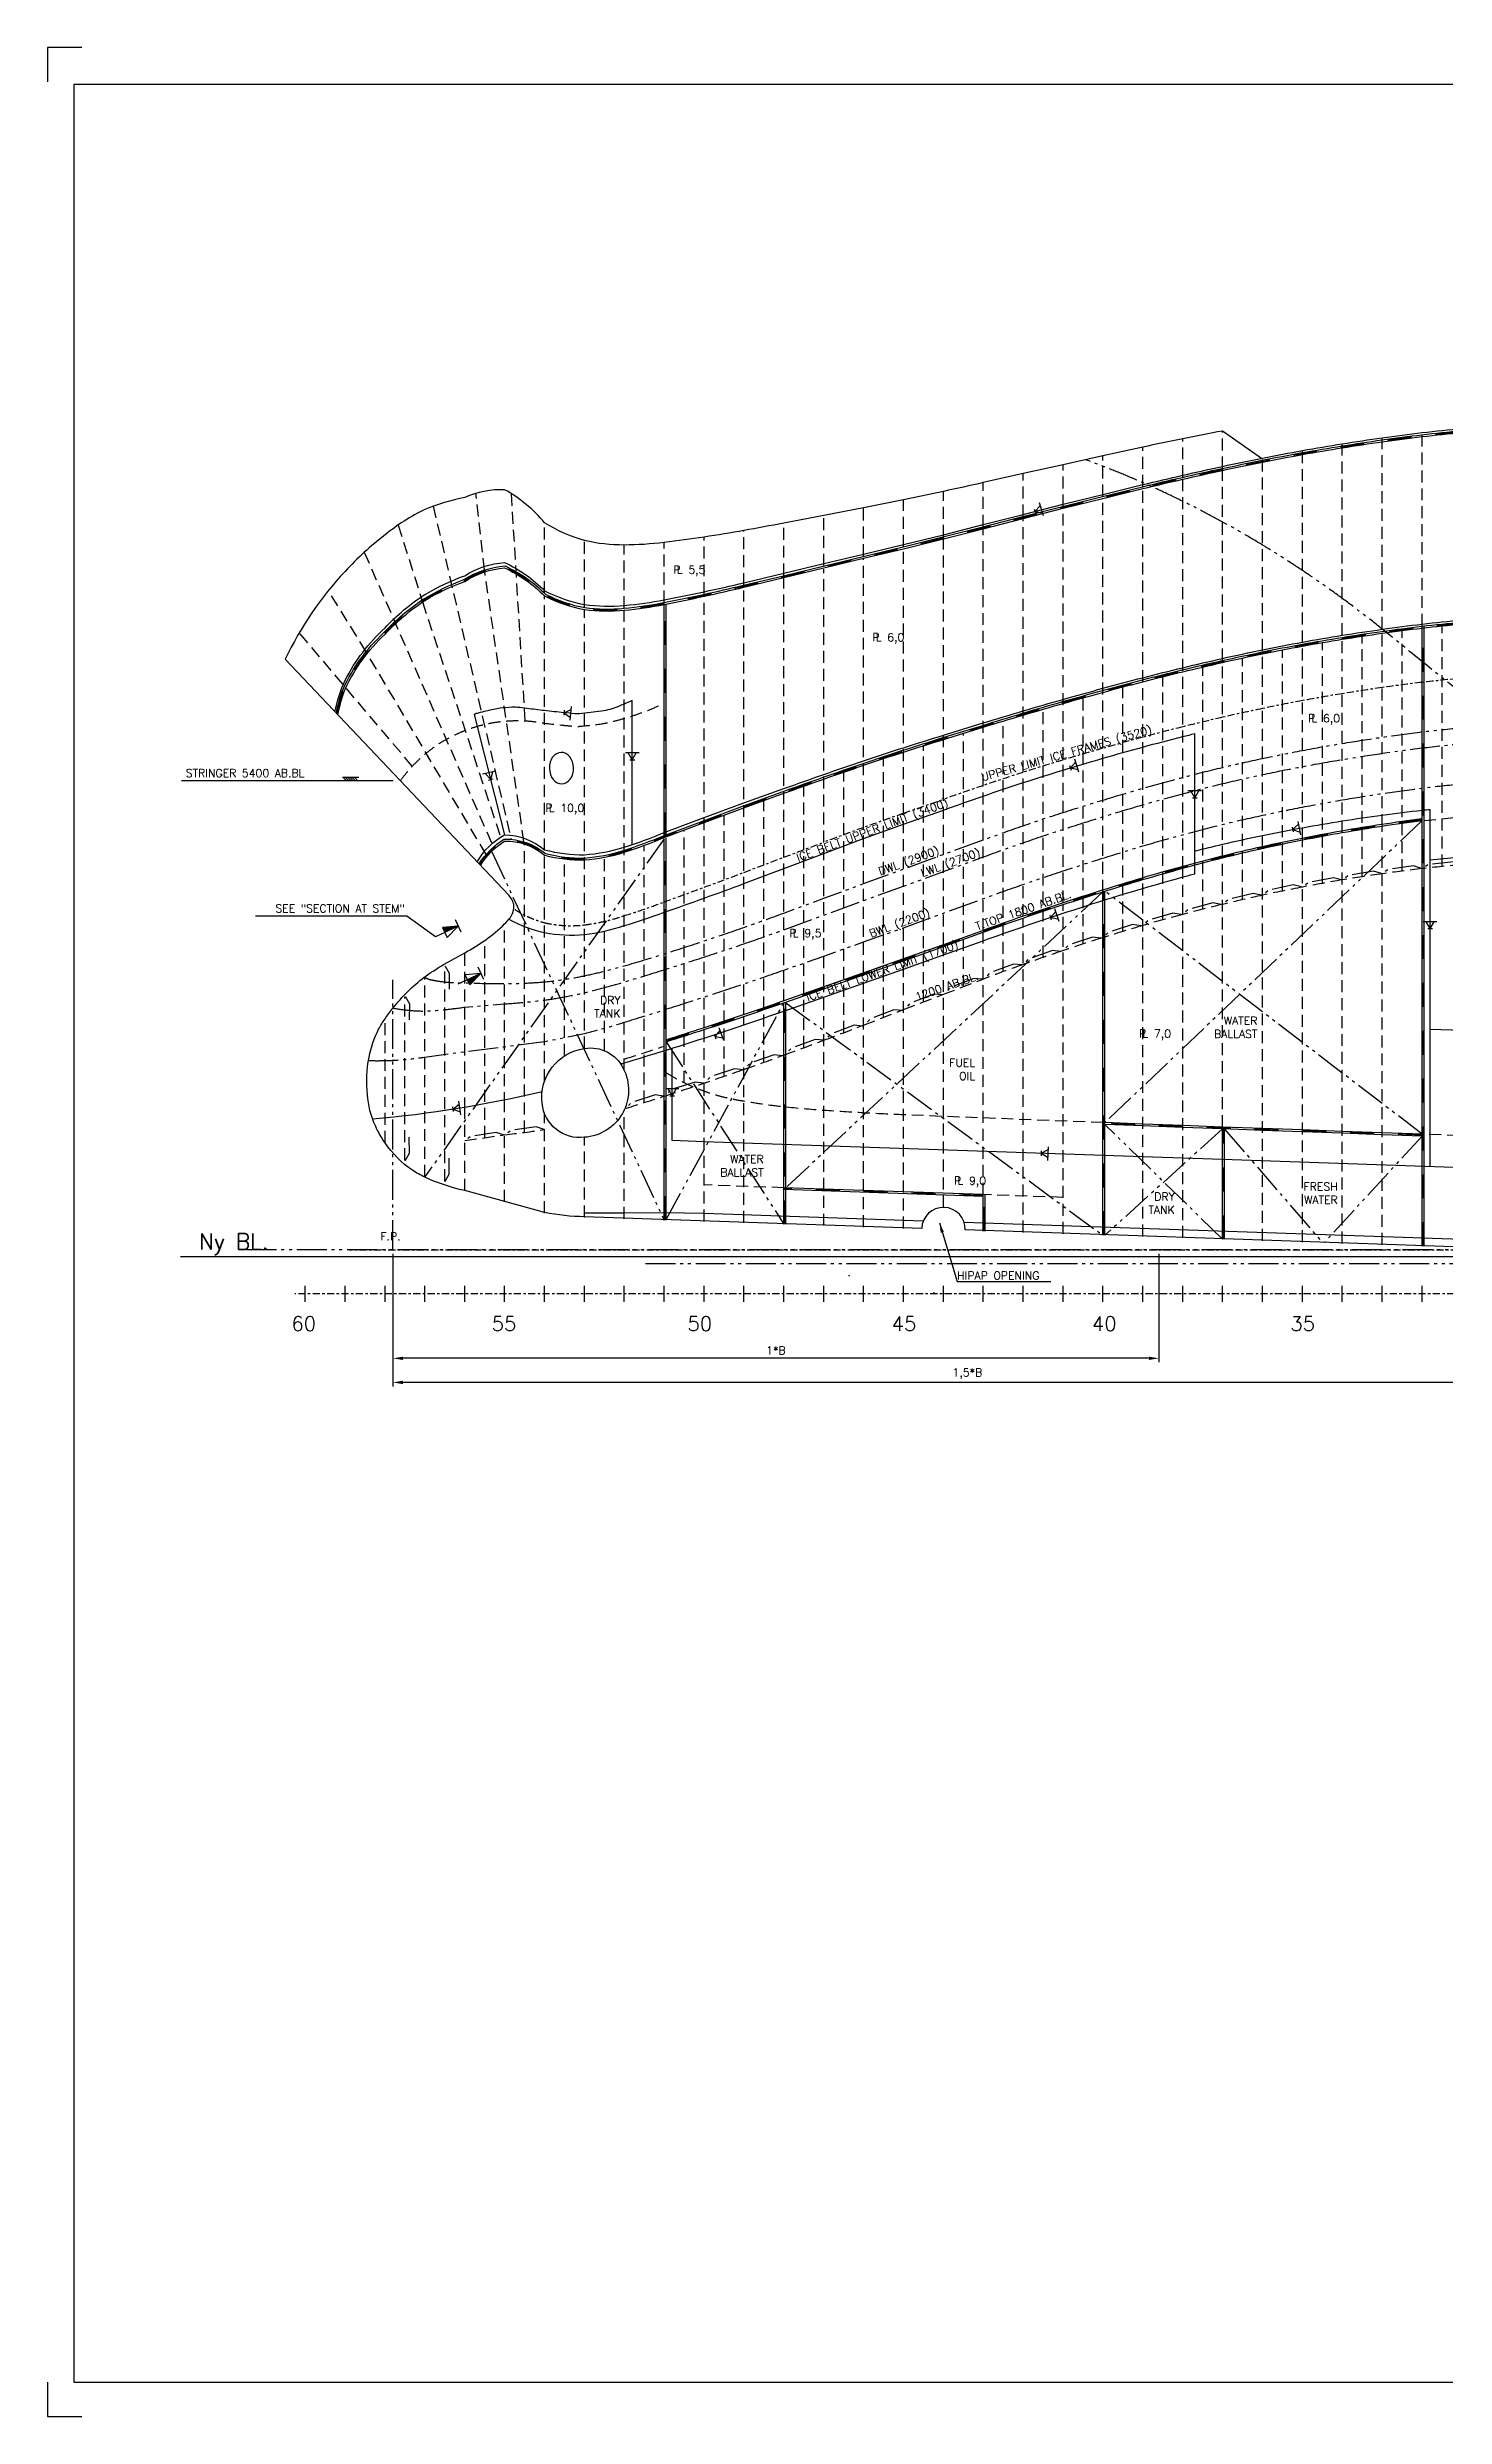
# Model space of a CAD drawing. Extents: x -333 to 85338, y -433 to 32218.
# Drawn here: x 43338 to 60852, y -433 to 29267 of the extents above; entities that cross this region are included whole.
import ezdxf

# ---------------------------------------------------------------- set-up
doc = ezdxf.new("R2010")
doc.units = 0
doc.header["$LTSCALE"] = 300
for name, pattern in [('0', [0]), ('CENTER', [0.6, 0.3, -0.1, 0.1, -0.1]), ('DASHED', [0.75, 0.5, -0.25]), ('JERNB', [2, 1, -1]), ('PHANTOM', [2.1, 1.25, -0.2, 0.125, -0.2, 0.125, -0.2])]:
    doc.linetypes.add(name, pattern=pattern)
doc.layers.get('0').update_dxf_attribs({"linetype": 'CONTINUOUS'})
doc.layers.get('Defpoints').update_dxf_attribs({"linetype": 'CONTINUOUS'})
for name, color, linetype in [('-BHII', 7, 'CONTINUOUS'), ('-BHIU', 7, 'CONTINUOUS'), ('BHII', 7, 'CONTINUOUS'), ('CENN', 7, 'CONTINUOUS'), ('CON1', 7, 'CONTINUOUS'), ('GEV_FROZEN', 7, 'CONTINUOUS'), ('L_5', 7, 'CENTER'), ('L_7', 7, 'CONTINUOUS'), ('LASTLUKE', 1, 'CONTINUOUS'), ('REV C2', 2, 'CONTINUOUS'), ('S0CE1', 1, 'CENTER'), ('S0CO1', 1, 'CONTINUOUS'), ('S0CO2', 2, 'CONTINUOUS'), ('S0CO3', 3, 'CONTINUOUS'), ('S0DA1', 1, 'DASHED'), ('S0DA3', 3, 'DASHED'), ('S0PH1', 1, 'PHANTOM'), ('S0TX2', 2, 'CONTINUOUS'), ('VCCNULL', 5, 'CONTINUOUS')]:
    doc.layers.add(name, color=color, linetype=linetype)
doc.styles.add('18', font='romans', dxfattribs={"height": 180})
doc.styles.add('ROMANS', font='romans', dxfattribs={"height": 100})
doc.dimstyles.get("Standard").update_dxf_attribs({"dimscale": 50, "dimtxt": 2, "dimasz": 2.5, "dimexe": 1, "dimexo": 1, "dimgap": 1, "dimtad": 1, "dimdsep": 46, "dimtxsty": 'ROMANS', "dimcen": 0, "dimclrd": 1, "dimclre": 1, "dimclrt": 2, "dimadec": 0, "dimazin": 0, "dimtfac": 1, "dimtmove": 2, "dimatfit": 3, "dimfxl": 1, "dimtvp": 100, "dimtolj": 1, "dimarcsym": 0})

# ---------------------------------------------------------------- blocks, each defined once
blk = doc.blocks.new('*D56')
at = {"layer": 'Defpoints', "color": 0, "transparency": 16777216}
for p in [(-28900, 0), (-14500, 0), (-28900, -1660)]:
    blk.add_point(p, dxfattribs=at)
at = {"layer": 'S0TX2', "color": 1, "lineweight": -2, "transparency": 16777216}
for p, q in [((-28900, -50), (-28900, -1710)), ((-14500, -50), (-14500, -1710)), ((-14625, -1660), (-28775, -1660))]:
    blk.add_line(p, q, dxfattribs=at)
at = {"layer": 'S0TX2', "color": 1, "transparency": 16777216}
for points in [[(-28775, -1639), (-28775, -1681), (-28900, -1660)], [(-14625, -1639), (-14625, -1681), (-14500, -1660)]]:
    blk.add_solid(points, dxfattribs=at)
at = {"layer": 'S0TX2', "color": 2, "transparency": 16777216, "insert": (-21700, -1550), "char_height": 100, "attachment_point": 5, "style": 'ROMANS'}
blk.add_mtext('\\A1;1,5*B', dxfattribs=at)
blk = doc.blocks.new('*D57')
at = {"layer": 'Defpoints', "color": 0, "transparency": 16777216}
for p in [(-28900, 0), (-19300, 0), (-28900, -1358)]:
    blk.add_point(p, dxfattribs=at)
at = {"layer": 'S0TX2', "color": 1, "lineweight": -2, "transparency": 16777216}
for p, q in [((-28900, -50), (-28900, -1408)), ((-19300, -50), (-19300, -1408)), ((-19425, -1358), (-28775, -1358))]:
    blk.add_line(p, q, dxfattribs=at)
at = {"layer": 'S0TX2', "color": 1, "transparency": 16777216}
for points in [[(-28775, -1337), (-28775, -1379), (-28900, -1358)], [(-19425, -1337), (-19425, -1379), (-19300, -1358)]]:
    blk.add_solid(points, dxfattribs=at)
at = {"layer": 'S0TX2', "color": 2, "transparency": 16777216, "insert": (-24100, -1258), "char_height": 100, "attachment_point": 5, "style": 'ROMANS'}
blk.add_mtext('\\A1;1*B', dxfattribs=at)
blk = doc.blocks.new('ST10074')
at = {"layer": 'S0CO1', "color": 2}
for p, q in [((-87, -85), (-87, 85)), ((0, 0), (-87, 50)), ((0, 0), (-87, -50)), ((0, 30), (0, -30))]:
    blk.add_line(p, q, dxfattribs=at)
blk = doc.blocks.new('PLDIM2')
at = {"layer": 'S0TX2', "style": 'ROMANS'}
for s, p in [('P', (-19, 0)), ('L', (23, 0))]:
    blk.add_text(s, height=100, dxfattribs=at).set_placement(p)
blk.add_attdef('XX.X', (168, -1), '', height=100, dxfattribs=at)
blk = doc.blocks.new('KRAVELL')
at = {"layer": 'S0PH1', "color": 0, "flags": 128}
blk.add_lwpolyline([(-499, -4), (-403, 42), (-84, 42), (2, -1)], dxfattribs=at)
blk = doc.blocks.new('SNIP-1')
at = {"color": 0, "linetype": 'PHANTOM'}
blk.add_lwpolyline([(0, 0), (0, -5), (87, -55), (287, -55)], dxfattribs=at)
blk = doc.blocks.new('*X7')
at = {"color": 0}
for p, q in [((13410, 17177), (13450, 17217)), ((13439, 17177), (13479, 17217)), ((13467, 17177), (13507, 17217)), ((13495, 17177), (13535, 17217)), ((13523, 17177), (13563, 17217)), ((13552, 17177), (13592, 17217))]:
    blk.add_line(p, q, dxfattribs=at)
blk = doc.blocks.new('TYKK')
at = {"layer": 'S0CO1'}
for p, q in [((-2.04, 0.82), (2.04, 0.82)), ((-2.04, 0), (2.04, 0))]:
    blk.add_line(p, q, dxfattribs=at)
at = {"layer": 'S0CO1', "xscale": 0.0204, "yscale": 0.0204, "zscale": 0.0204}
blk.add_blockref('*X7', (-275.41, -350.41), dxfattribs=at)
blk = doc.blocks.new('A$C604A60C8')
at = {"layer": 'S0PH1'}
blk.add_line((1139.821, 0), (-30769.487, 0), dxfattribs=at)
blk = doc.blocks.new('*U29')
at = {"layer": '-BHII'}
for p, q in [((0, 10), (40, 10)), ((0, -10), (40, -10))]:
    blk.add_line(p, q, dxfattribs=at)
at = {"layer": '-BHIU'}
for p, q in [((0, 10), (0, -10)), ((40, 10), (40, -10))]:
    blk.add_line(p, q, dxfattribs=at)
blk = doc.blocks.new('VCCISYMB')
at = {"layer": 'VCCNULL'}
for p, q in [((0, 2), (-0.2, 1.2)), ((0, 2), (0.2, 1.2)), ((0, 2), (0, 0)), ((0, 0), (4, 0)), ((4, 0), (3.2, 0.2)), ((4, 0), (3.2, -0.2))]:
    blk.add_line(p, q, dxfattribs=at)
blk = doc.blocks.new('*U30')
blk.add_blockref('VCCISYMB', (0, 0))
at = {"layer": 'GEV_FROZEN', "xscale": 0.1000000000003638, "yscale": 0.1000000000003638, "zscale": 0.1000000000003638}
blk.add_blockref('*U29', (0, 0), dxfattribs=at)
blk = doc.blocks.new('*U28')
at = {"layer": 'BHII'}
blk.add_lwpolyline([(-6, -4), (0, -8), (6, -4), (6, 4), (0, 8), (-6, 4)], close=True, dxfattribs=at)
at = {"layer": 'CENN'}
for p, q in [((-11, 0), (11, 0)), ((0, 11), (0, -11))]:
    blk.add_line(p, q, dxfattribs=at)
at = {"layer": 'CON1'}
blk.add_circle((0, 0), 6.5, dxfattribs=at)
blk = doc.blocks.new('*U27')
at = {"layer": 'BHII'}
for radius in [8, 4.2]:
    blk.add_circle((0, 0), radius, dxfattribs=at)
at = {"layer": 'CENN'}
for p, q in [((-11, 0), (11, 0)), ((0, 11), (0, -11))]:
    blk.add_line(p, q, dxfattribs=at)
blk = doc.blocks.new('A$C02BC2B67')
at = {"layer": 'LASTLUKE', "color": 2}
for p, q in [((-35000, -100), (-35000, 100)), ((-34500, -100), (-34500, 100)), ((-34000, -100), (-34000, 100)), ((-33500, -100), (-33500, 100)), ((-33000, -100), (-33000, 100)), ((-32500, -100), (-32500, 100)), ((-32000, -100), (-32000, 100)), ((-31500, -100), (-31500, 100)), ((-31000, -100), (-31000, 100)), ((-30500, -100), (-30500, 100)), ((-30000, -100), (-30000, 100)), ((-29500, -100), (-29500, 100)), ((-29000, -100), (-29000, 100)), ((-28500, -100), (-28500, 100)), ((-28000, -100), (-28000, 100)), ((-27500, -100), (-27500, 100)), ((-27000, -100), (-27000, 100)), ((-26500, -100), (-26500, 100)), ((-26000, -100), (-26000, 100)), ((-25500, -100), (-25500, 100)), ((-25000, -100), (-25000, 100)), ((-24500, -100), (-24500, 100)), ((-24000, -100), (-24000, 100)), ((-23500, -100), (-23500, 100)), ((-23000, -100), (-23000, 100)), ((-22500, -100), (-22500, 100)), ((-22000, -100), (-22000, 100)), ((-21500, -100), (-21500, 100)), ((-21000, -100), (-21000, 100))]:
    blk.add_line(p, q, dxfattribs=at)
at = {"layer": 'S0CE1', "color": 6, "linetype": '0'}
blk.add_line((1703, 463), (-36562, 463), dxfattribs=at)
at = {"layer": 'S0CE1'}
for p, q in [((-16950, 549), (-34443, 549)), ((2084, 0), (-35129, 0))]:
    blk.add_line(p, q, dxfattribs=at)
at = {"extrusion": (0, 0, -1), "xscale": -1, "zscale": -1, "rotation": 103.745558470728}
blk.add_blockref('*U30', (28183, 228), dxfattribs=at)
at = {"layer": 'GEV_FROZEN', "extrusion": (0, 0, -1), "xscale": -0.099999999976717, "yscale": 0.099999999976717, "zscale": -0.099999999976717}
for name in ['*U28', '*U27']:
    blk.add_blockref(name, (27120, 14), dxfattribs=at)
at = {"color": 6, "insert": (-35458, 756), "char_height": 200, "attachment_point": 3, "style": 'ROMANS'}
blk.add_mtext_dynamic_manual_height_columns('Ny BL.', width=3720.8, gutter_width=1000, heights=[0], dxfattribs=at)
at = {"layer": 'LASTLUKE', "color": 2, "style": '18'}
for s, p in [('60', (-35172, -464)), ('55', (-32663, -464)), ('50', (-30208, -464)), ('45', (-27649, -464)), ('40', (-25139, -464)), ('35', (-22651, -464))]:
    blk.add_text(s, height=180, dxfattribs=at).set_placement(p)
blk = doc.blocks.new('A$C16377AD9')
at = {"color": 2}
for points in [[(433, 29700), (0, 29700), (0, 29267)], [(0, 433), (0, 0), (433, 0)]]:
    blk.add_lwpolyline(points, dxfattribs=at)
at = {"layer": 'S0CO1', "color": 6}
for p, q in [((41667, 29233), (333, 29233)), ((333, 29233), (333, 433)), ((333, 433), (41667, 433))]:
    blk.add_line(p, q, dxfattribs=at)
blk = doc.blocks.new('A$C17D15037')
at = {"layer": 'L_5', "color": 8}
blk.add_lwpolyline([(-27374.365, 4270.031, 0.082443), (-27000, 4102.5, 0.085407), (-26500, 4075, 0.048847), (-26000, 4190.68, 0.015794), (-25500, 4363.876, 0.002831), (-25000, 4547.613, 0.001813), (-24500, 4733.583), (-24000, 4923.415), (-23500, 5112.12, -0.003439), (-23000, 5296.319, -0.001793), (-22500, 5474.514), (-22000, 5650.568, -0.002353), (-21500, 5822.704, -0.003821), (-21000, 5988.241, -0.004439), (-20500, 6143.481, -0.003671), (-20000, 6289.523, -0.003825), (-19500, 6428.814, -0.004546), (-19000, 6558.403, -0.004756), (-18500, 6678.258, -0.004992), (-18000, 6787.693, -0.005345), (-17500, 6886.636, -0.005465), (-17000, 6973.863, -0.005246), (-16500, 7050.266, -0.006183), (-16000, 7115.998, -0.00703), (-15500, 7167.268, -0.00575)], format="xyb", dxfattribs=at)
at = {"layer": 'L_7', "color": 8}
for points in [[(-27030, 1838.119, -0.409941329), (-26500, 2525.722, -0.335085476), (-26012.606, 2275.573)], [(-26012.606, 2275.573, -0.539602021), (-26500.779, 1412.339, -0.422400881), (-27030, 1838.119)]]:
    blk.add_lwpolyline(points, format="xyb", dxfattribs=at)
at = {"layer": 'S0CO1', "color": 8}
for p, q in [((-27881.54, 6713.623), (-27500, 5205.46)), ((-14000, 2705.452), (-15900, 2761.967))]:
    blk.add_line(p, q, dxfattribs=at)
at = {"layer": 'S0CO1'}
blk.add_line((-28895.956, 5881.222), (-31551.906, 5881.222), dxfattribs=at)
at = {"layer": 'S0CO1', "color": 8, "flags": 128}
for points in [[(-29627.498, 6747.35, -0.05622238), (-29500, 7141.502, -0.0877), (-29000, 7798.567, -0.059587), (-28500, 8217.78, -0.045041), (-28000, 8452.908, -0.123729), (-27500, 8618.085, -0.090934), (-27000, 8264.279, 0.072573), (-26500, 8092.042, 0.057929), (-26000, 8080.059, 0.02806), (-25500, 8150.77, 0.010028), (-25000, 8252.084, 0.005663), (-24500, 8364.162), (-24000, 8483.308), (-23500, 8603.815), (-23000, 8723.71), (-22500, 8843.213), (-22000, 8966.164), (-21500, 9092.64), (-21000, 9221.278), (-20500, 9347.559), (-20000, 9471.422), (-19500, 9594.461, -0.004204), (-19000, 9712.285, -0.003427), (-18500, 9823.081, -0.003744), (-18000, 9926.502, -0.004598), (-17500, 10021.701, -0.004966), (-17000, 10106.062, -0.00469), (-16500, 10180.826, -0.005787), (-16000, 10246.022, -0.006897), (-15500, 10297.268, -0.005746)], [(-29609.987, 6728.85, -0.047402817), (-29522.102, 7038.294, -0.098272426), (-29017.007, 7734.855, -0.061023365), (-28512.738, 8163.173, -0.044979936), (-28010.793, 8403.489, -0.125197211), (-27495.623, 8574.577, -0.091119088), (-26985.642, 8218.597, 0.072215157), (-26496.233, 8053.149, 0.057724005), (-26002.226, 8044.233, 0.027726566), (-25504.561, 8116.375, 0.009936397), (-25005.173, 8219.091, 0.005690242), (-24505.596, 8332.437), (-24005.639, 8452.751), (-23505.646, 8574.144), (-23005.63, 8694.8), (-22505.681, 8814.912), (-22005.83, 8938.364), (-21505.948, 9065.242), (-21005.939, 9194.173), (-20505.831, 9320.66), (-20005.757, 9444.674), (-19505.716, 9567.77, -0.004093008), (-19005.333, 9685.685, -0.003426865), (-18505.032, 9796.548, -0.003744), (-18004.685, 9900.04, -0.004598203), (-17504.25, 9995.322, -0.00496622), (-17003.758, 10079.766, -0.004689757), (-16503.352, 10154.591, -0.005786996), (-16002.802, 10219.858, -0.006897745), (-15502.089, 10271.176, -0.005746157)], [(-29589.477, 6707.182, -0.049925911), (-29500, 7028.912, -0.098298), (-29000, 7717.894, -0.06106), (-28500, 8142.825, -0.045145), (-28000, 8381.897, -0.12436), (-27500, 8550.185, -0.090781), (-27000, 8198.978, 0.072835), (-26500, 8029.439, 0.057779), (-26000, 8020.336, 0.02771), (-25500, 8092.811, 0.00993), (-25000, 8195.654, 0.005689), (-24500, 8309.099), (-24000, 8429.423), (-23500, 8550.817), (-23000, 8671.47), (-22500, 8791.594), (-22000, 8915.083), (-21500, 9041.991), (-21000, 9170.919), (-20500, 9297.379), (-20000, 9421.375), (-19500, 9544.461, -0.004093), (-19000, 9662.285, -0.003427), (-18500, 9773.081, -0.003744), (-18000, 9876.502, -0.004598), (-17500, 9971.701, -0.004966), (-17000, 10056.062, -0.00469), (-16500, 10130.826, -0.005787), (-16000, 10196.022, -0.006897), (-15500, 10247.268, -0.005746)], [(-27845.146, 4864.361, -0.138858268), (-27500, 5205.46, -0.167047), (-27000, 5017.079, 0.067645), (-26500, 4954.787, 0.058893), (-26000, 5050.185, 0.021878), (-25500, 5231.793), (-25000, 5419.996), (-24500, 5603.864), (-24000, 5784.327, -0.002031), (-23500, 5961.222, -0.002867), (-23000, 6132.547, -0.003183), (-22500, 6296.585, -0.002433), (-22000, 6453.767), (-21500, 6607.044, -0.00185), (-21000, 6757.516, -0.00274), (-20500, 6902.776, -0.002855), (-20000, 7041.418, -0.003228), (-19500, 7174.372, -0.00379), (-19000, 7299.204, -0.004141), (-18500, 7416.055, -0.004718), (-18000, 7523.411, -0.005296), (-17500, 7620.543, -0.005392), (-17000, 7705.919, -0.004933), (-16500, 7780.827, -0.005819), (-16000, 7846.022, -0.006897), (-15500, 7897.268, -0.005748)], [(-27821.345, 4839.216, -0.115626417), (-27505.812, 5149.32, -0.182912276), (-26988.778, 4969.884, 0.064954849), (-26501.078, 4913.295, 0.058356463), (-26007.293, 5009.384, 0.021710304), (-25508.872, 5192.36), (-25008.406, 5381.839), (-24508.252, 5566.546), (-24008.166, 5748.092, -0.001977094), (-23507.964, 5926.266, -0.0029341), (-23007.683, 6099.005, -0.003195109), (-22507.374, 6264.087, -0.002409147), (-22007.109, 6422.613), (-21507.061, 6576.964, -0.001938069), (-21006.865, 6728.392, -0.002841072), (-20506.578, 6874.345, -0.002937965), (-20006.312, 7013.448, -0.003276966), (-19506.013, 7146.743, -0.003804103), (-19005.645, 7271.877, -0.004162), (-18505.276, 7389.024, -0.004747), (-18004.823, 7496.652, -0.005314156), (-17504.316, 7593.974, -0.00540516), (-17003.789, 7679.565, -0.004962713), (-16503.352, 7754.591, -0.005834947), (-16002.801, 7819.859, -0.006897728), (-15502.089, 7871.176, -0.005748156)], [(-27804.555, 4821.478, -0.112633387), (-27500, 5125.454, -0.183014), (-27000, 4947.961, 0.065778), (-26500, 4889.308, 0.058441), (-26000, 4986.52, 0.021694), (-25500, 5170.057), (-25000, 5359.359), (-24500, 5544.009), (-24000, 5725.524, -0.001977), (-23500, 5903.625, -0.002934), (-23000, 6076.268, -0.003195), (-22500, 6241.248, -0.002409), (-22000, 6399.69), (-21500, 6554.026, -0.001938), (-21000, 6705.395, -0.002841), (-20500, 6851.264, -0.002938), (-20000, 6990.292, -0.003277), (-19500, 7123.509, -0.003804), (-19000, 7248.55, -0.004162), (-18500, 7365.611, -0.004747), (-18000, 7473.142, -0.005314), (-17500, 7570.365, -0.005405), (-17000, 7655.866, -0.004963), (-16500, 7730.827, -0.005835), (-16000, 7796.022, -0.006897), (-15500, 7847.268, -0.005748)], [(-25476, 2636.294, 0.002358432), (-25007.389, 2785.493, 0.002967894), (-24507.677, 2950.479, 0.002614907), (-24007.933, 3122.566), (-23507.94, 3297.493), (-23007.954, 3473.13), (-22508.009, 3648.585), (-22008.096, 3827.104), (-21508.121, 4006.888, -0.00293107), (-21007.86, 4183.863, -0.00376609), (-20507.505, 4352.779, -0.003595817), (-20007.18, 4512.986, -0.004058899), (-19506.819, 4666.014, -0.005073133), (-19006.338, 4808.522, -0.005637), (-18505.82, 4939.642, -0.006033), (-18005.243, 5058.064, -0.006149), (-17504.666, 5163.691, -0.00583), (-17004.094, 5256.372, -0.005435718), (-16503.622, 5337.799, -0.006517023), (-16003.001, 5408.131, -0.000045099), (-16000, 5408.505)], [(-25476, 2611.145, 0.002394462), (-25000, 2762.659, 0.002968), (-24500, 2927.74, 0.002615), (-24000, 3099.915), (-23500, 3274.844), (-23000, 3450.487), (-22500, 3625.961), (-22000, 3804.511), (-21500, 3984.304, -0.002931), (-21000, 4161.186, -0.003766), (-20500, 4329.983, -0.003596), (-20000, 4490.085, -0.004059), (-19500, 4643.003, -0.005073), (-19000, 4785.374, -0.005637), (-18500, 4916.358, -0.006033), (-18000, 5034.644, -0.006149), (-17500, 5140.149, -0.00583), (-17000, 5232.724, -0.005436), (-16500, 5314.074, -0.006517), (-16000, 5384.319)], [(-18850, 5000.831, -0.004430953), (-18500, 5086.245, -0.006439), (-18000, 5196.718, -0.006033), (-17500, 5293.744, -0.005767), (-17000, 5379.137, -0.006029), (-16500, 5452.419, -0.006541), (-16000, 5513.172, -0.001351384), (-15900, 5523.612, -0.001351384)], [(-13750, 985.927, -0.002580469), (-14000, 986.963, -0.004366), (-14500, 996.778), (-15000, 1013.72), (-18500, 1133.669), (-19000, 1150.943), (-19500, 1168.081), (-25000, 1356.717), (-25400, 1371.026)], [(-13750, 85.91, -0.002593968), (-14000, 86.938), (-14500, 96.857), (-15000, 113.72), (-15500, 130.87), (-21740.133, 344.905)]]:
    blk.add_lwpolyline(points, format="xyb", dxfattribs=at)
at = {"layer": 'S0CO1', "color": 8, "linetype": 'JERNB', "flags": 128}
for points in [[(-29599.752, 6718.037, -0.048652749), (-29511.051, 7033.603, -0.098285174), (-29008.503, 7726.374, -0.061041587), (-28506.369, 8152.999, -0.045061958), (-28005.399, 8392.693, -0.124783217), (-27497.814, 8562.385, -0.090952798), (-26992.815, 8208.784, 0.072526194), (-26498.116, 8041.294, 0.057751669), (-26001.113, 8032.284, 0.027718261), (-25502.28, 8104.593, 0.009933195), (-25002.586, 8207.372, 0.005689621), (-24502.798, 8320.768), (-24002.819, 8441.087), (-23502.823, 8562.481), (-23002.815, 8683.135), (-22502.84, 8803.253), (-22002.915, 8926.724), (-21502.974, 9053.617), (-21002.969, 9182.546), (-20502.915, 9309.019), (-20002.878, 9433.025), (-19502.858, 9556.116, -0.004093004), (-19002.667, 9673.985, -0.003426933), (-18502.516, 9784.814, -0.003744), (-18002.343, 9888.271, -0.004598101), (-17502.125, 9983.512, -0.00496611), (-17001.879, 10067.914, -0.004689878), (-16501.676, 10142.709, -0.005786998), (-16001.401, 10207.94, -0.006897373), (-15501.045, 10259.222, -0.005746079), (-15000.763, 10296.552, -0.004018218), (-14500.543, 10324.682), (-14000.359, 10345.898), (-13500.191, 10354.661), (-13000.139, 10361.813), (-12500.106, 10366.222), (-12000.04, 10370.734), (-11500.07, 10369.596), (-11000.155, 10376.594), (-10500.181, 10382.514), (-10000.248, 10391.688), (-9500.266, 10403.214), (-9000.24, 10413.853), (-8500.192, 10423.197), (-8000.159, 10429.83), (-7500.159, 10436.448), (-7300, 10439.165)], [(-27812.944, 4830.34, -0.114185379), (-27502.918, 5137.391, -0.182971374), (-26994.375, 4958.917, 0.065366942), (-26500.539, 4901.301, 0.058398973), (-26003.647, 4997.952, 0.02170214), (-25504.436, 5181.209), (-25004.203, 5370.599), (-24504.126, 5555.277), (-24004.083, 5736.808, -0.001977047), (-23503.982, 5914.946, -0.00293405), (-23003.841, 6087.637, -0.003195055), (-22503.687, 6252.667, -0.002409073), (-22003.555, 6411.151), (-21503.53, 6565.495, -0.001938035), (-21003.432, 6716.893, -0.002841036), (-20503.289, 6862.805, -0.002937983), (-20003.156, 7001.87, -0.003276983), (-19503.007, 7135.126, -0.003804052), (-19002.823, 7260.214, -0.004162), (-18502.638, 7377.318, -0.004747), (-18002.412, 7484.897, -0.005314078), (-17502.158, 7582.17, -0.00540508), (-17001.895, 7667.715, -0.004962856), (-16501.676, 7742.709, -0.005834974), (-16001.4, 7807.94, -0.006897364), (-15501.045, 7859.222, -0.005748078), (-15000.763, 7896.552, -0.004018218), (-14500.543, 7924.682), (-14000.359, 7945.898), (-13500.191, 7954.66), (-13000.139, 7961.813), (-12500.106, 7966.223), (-12000.04, 7970.735), (-11500.07, 7969.596), (-11000.155, 7976.594), (-10500.181, 7982.514), (-10000.248, 7991.688), (-9500.266, 8003.214), (-9250.003, 8008.539)], [(-25476, 2623.719, 0.002376451), (-25003.694, 2774.076, 0.002967947), (-24503.839, 2939.109, 0.002614953), (-24003.966, 3111.241), (-23503.97, 3286.168), (-23003.977, 3461.808), (-22504.005, 3637.273), (-22004.048, 3815.808), (-21504.06, 3995.596, -0.002931035), (-21003.93, 4172.524, -0.003766045), (-20503.753, 4341.381, -0.003595909), (-20003.59, 4501.535, -0.004058949), (-19503.41, 4654.508, -0.005073067), (-19003.169, 4796.948, -0.005637), (-18502.91, 4928, -0.006033), (-18002.622, 5046.354, -0.006149), (-17502.333, 5151.92, -0.00583), (-17002.047, 5244.548, -0.005435859), (-16501.811, 5325.937, -0.006517012), (-16001.5, 5396.225, -0.000022566), (-16000, 5396.412)]]:
    blk.add_lwpolyline(points, format="xyb", dxfattribs=at)
at = {"layer": 'S0CO1', "color": 8}
for points in [[(-25500, 5180.02), (-25500, 8092.811)], [(-25476, 5188.67), (-25476, 8097.276)], [(-16000, 48.02), (-16000, 7822.92)], [(-15976, 48.02), (-15976, 7822.92)], [(-25900, 5082.581), (-25900, 6889.59)], [(-18850, 4716.708), (-18850, 6473.413)], [(-15900, 1044.564), (-15900, 5523.612)], [(-25500, 373.867), (-25500, 5154.6)], [(-25476, 373.867), (-25476, 5163.182)], [(-20000, 185.218), (-20000, 4490.085)], [(-19976, 185.218), (-19976, 4497.628)], [(-24000, 322.417), (-24000, 3099.915)], [(-23976, 322.417), (-23976, 3099.915)], [(-25400, 1371.026), (-25400, 2529.639)], [(-18500, 133.769), (-18500, 1517.469)], [(-18476, 133.769), (-18476, 1517.469)], [(-21500.83, 669.957), (-24000.83, 756.462)], [(-21500, 693.943), (-24000, 780.448)], [(-21500, 236.668), (-21500, 693.943)], [(-21476, 236.668), (-21476, 693.943)]]:
    blk.add_lwpolyline(points, dxfattribs=at)
at = {"layer": 'S0CO1', "color": 8, "linetype": 'JERNB'}
for points in [[(-25488, 5184.379), (-25488, 8095.038)], [(-15988, 48.02), (-15988, 7822.92)], [(-25488, 373.867), (-25488, 5158.891)], [(-19988, 185.218), (-19988, 4493.859)], [(-23988, 322.417), (-23988, 3099.915)], [(-18488, 133.769), (-18488, 1517.469)], [(-21500.415, 681.95), (-24000.415, 768.455)], [(-21488, 236.668), (-21488, 693.943)]]:
    blk.add_lwpolyline(points, dxfattribs=at)
at = {"layer": 'S0CO1', "color": 8}
for points in [[(-25900, 6889.59, -0.039043075), (-26179.552, 6777.52, -0.042984744), (-26287.397, 6753.708, -0.009279962), (-26563.246, 6722.45, -0.045828671), (-26619.574, 6722.299, -0.00349163), (-26756.562, 6735.476, -0.001962625), (-27000, 6761.575, -0.004249877), (-27220.393, 6787.978, 0.007741906), (-27341.48, 6801.626, 0.037018374), (-27409.202, 6803.168, 0.016842862), (-27557.387, 6790.552, 0.024037812), (-27637.623, 6777.054, 0.009871716), (-27830.229, 6731.044, 0.03655678), (-27881.54, 6713.623, 0.01740023)], [(-27446.355, 4147.071, 0.074976), (-27000, 3980.156, 0.072821), (-26500, 3954.696, 0.046907), (-26000, 4066.055, 0.015668), (-25500, 4233.029, 0.003509), (-25000, 4411.617, 0.003882), (-24500, 4594.299), (-24000, 4783.235), (-23500, 4972.243), (-23000, 5157.573), (-22500, 5337.33), (-22000, 5515.397, -0.002634), (-21500, 5690.386, -0.003949), (-21000, 5858.856, -0.004671), (-20500, 6016.316, -0.003771), (-20000, 6164.185, -0.00394), (-19500, 6305.216, -0.004772), (-19000, 6436.116, -0.001492304), (-18850, 6473.413, -0.001492304)], [(-26045.273, 2332.354, 0.001141363), (-26000, 2346.118, 0.004283), (-25500, 2498.497, 0.002931), (-25000, 2656.784, 0.003233), (-24500, 2822.056, 0.002904), (-24000, 2994.659), (-23500, 3169.675), (-23000, 3345.036), (-22500, 3520.244), (-22000, 3698.056), (-21500, 3877.182, -0.002953), (-21000, 4052.998, -0.003332), (-20500, 4220.793, -0.003767), (-20000, 4381.804, -0.004165), (-19500, 4533.002, -0.004373), (-19000, 4675.813, -0.001602767), (-18850, 4716.708)], [(-29155.64, 1643.499, 0.036470369), (-27030.006, 1987.875, 0.03547459)]]:
    blk.add_lwpolyline(points, format="xyb", dxfattribs=at)
at = {"layer": 'S0CO1', "color": 8, "flags": 128}
for points in [[(-13750, 5055.321), (-14347.078, 5037.676), (-15900, 4888.004)], [(-16000.835, 1427.996), (-16500.835, 1445.401), (-17000.849, 1463.099), (-17500.859, 1481.014), (-18000.87, 1499.15), (-18500.88, 1517.501), (-19000.895, 1536.155), (-19500.909, 1555.113), (-19976.908, 1573.137)], [(-16000, 1451.982), (-16500, 1469.387), (-17000, 1487.084), (-17500, 1504.998), (-18000, 1523.135), (-18500, 1541.485), (-19000, 1560.139), (-19500, 1579.095), (-19976, 1597.12)], [(-22253.52, 362.514), (-25000, 456.717), (-25500, 464.68), (-26000, 462.998), (-26500, 462.576)]]:
    blk.add_lwpolyline(points, dxfattribs=at)
at = {"layer": 'S0CO1', "color": 8, "linetype": 'JERNB', "flags": 128}
blk.add_lwpolyline([(-16000.417, 1439.989), (-16500.417, 1457.394), (-17000.424, 1475.091), (-17500.43, 1493.006), (-18000.435, 1511.143), (-18500.44, 1529.493), (-19000.447, 1548.147), (-19500.455, 1567.104), (-19976.454, 1585.128)], dxfattribs=at)
at = {"layer": 'S0CO1', "color": 8, "extrusion": (0, 0, -1)}
blk.add_ellipse((-26788.115, 6040.866), major_axis=(4.283, -197.134), ratio=0.769418698, dxfattribs=at)
at = {"layer": 'S0CO2', "color": 8}
blk.add_line((-18014.167, 9923.679), (-18500, 10266.347), dxfattribs=at)
blk.add_lwpolyline([(-18500, 10266.347, 0.003479), (-19000, 10168.816, 0.00444), (-19500, 10064.257), (-20000, 9954.547), (-20500, 9844.512), (-21000, 9732.721), (-21500, 9619.489, -0.002825), (-22000, 9509.719), (-22500, 9404.976), (-23000, 9305.438), (-23500, 9207.482), (-24000, 9111.272, -0.004491), (-24500, 9019.395, -0.0059), (-25000, 8937.782, -0.011993), (-25500, 8870.134, -0.030725), (-26000, 8837.092, -0.059397), (-26500, 8893.226, -0.071342), (-27000, 9117.387, 0.090618), (-27500, 9530.96, 0.109634), (-28000, 9433.754, 0.045153), (-28500, 9283.838, 0.05697), (-29000, 8963.58, 0.042292), (-29500, 8507.465, 0.077807), (-30250.002, 7405)], format="xyb", dxfattribs=at)
at = {"layer": 'S0CO3', "color": 8}
for points in [[(-22272.835, 270.685), (-26500, 416.952, -0.050957), (-27000, 471.189), (-27105.574, 500), (-28000, 744.084, -0.049599), (-28499.996, 911.628, -0.030514), (-28657.105, 1000.083, -0.09519), (-28999.959, 1343.861, -0.033961), (-29093.059, 1500.011, -0.044093), (-29174.564, 1700.008, -0.023299), (-29199.832, 1800.019, -0.01963), (-29215.158, 1900.01, -0.006638), (-29219.93, 1944.44, -0.074291), (-29199.383, 2416.719, -0.072398), (-29079.504, 2769.267, -0.02602), (-28999.926, 2896.872, -0.019455), (-28900, 3031.591, -0.062587), (-28507.76, 3420.324), (-28499.967, 3426.187, -0.027367), (-28222.055, 3602.067, 0.002457), (-28000.027, 3726.049, 0.068805), (-27500.041, 4086.855, 0.023574), (-27446.355, 4147.071, 0.135480563), (-27393.634, 4245.122, 0.049257083), (-27383.009, 4316.637, 0.166402901), (-27449.729, 4446.618), (-30250, 7405)], [(-13750, -12.878, -0.002867018), (-14000, -10.892, -0.004045), (-14500, 1.73), (-15000, 19.031), (-21727.161, 251.803)]]:
    blk.add_lwpolyline(points, format="xyb", dxfattribs=at)
blk.add_arc((-21999.998, 261.244), 273, 358.0182504, 178.0182504, dxfattribs=at)
at = {"layer": 'S0DA1', "color": 8}
for p, q in [((-28395.635, 9323.393), (-27418.89, 5146.842)), ((-29259.645, 8746.095), (-27641.354, 5049.799)), ((-27257.932, 5115.72), (-27749.379, 8500.795)), ((-28529.503, 8123.112), (-27536.218, 5130.041)), ((-28658.098, 6064.101), (-30074.799, 7736.954)), ((-27732.381, 4958.531), (-29223.581, 7477.185)), ((-27750.011, 1407.737), (-27750.043, 3880.351)), ((-27500.016, 1829.364), (-27500.046, 4086.85)), ((-28000.01, 1763.665), (-28000.028, 3726.049)), ((-27500.043, 3860.077), (-27500.043, 3860.077)), ((-28250.001, 864.626), (-28250.027, 3556.242)), ((-28750.004, 1128.054), (-28750.023, 3173.814)), ((-28499.994, 3096.751), (-28499.994, 3096.751))]:
    blk.add_line(p, q, dxfattribs=at)
at = {"layer": 'S0DA1'}
blk.add_line((-27941.749, 3431.657), (-27941.749, 3431.657), dxfattribs=at)
at = {"layer": 'S0DA1', "color": 8}
for points in [[(-19000, 9686.905), (-19000, 10168.816)], [(-17000, 5232.724), (-17000, 10099.795)], [(-16500, 5314.074), (-16500, 10166.963)], [(-16000, 7822.92), (-16000, 10222.92)], [(-20500, 9322.106), (-20500, 9844.512)], [(-19500, 9569.166), (-19500, 10064.257)], [(-18000, 5034.644), (-18000, 9934.764)], [(-17500, 5140.149), (-17500, 10021.858)], [(-21500, 9066.776), (-21500, 9619.489)], [(-19500, 4643.003), (-19500, 9544.461)], [(-19000, 4785.374), (-19000, 9662.285)], [(-18500, 4916.358), (-18500, 9773.081)], [(-27242.359, 6633.542), (-27415.032, 9480.288)], [(-23500, 8575.506), (-23500, 9207.482)], [(-22500, 8816.315), (-22500, 9404.976)], [(-20500, 4355.241), (-20500, 9297.379)], [(-20000, 4490.085), (-20000, 9421.375)], [(-24500, 8333.784), (-24500, 9019.395)], [(-21999.999, 3830.016), (-22000, 8915.083)], [(-21500, 4009.814), (-21500, 9041.991)], [(-21000, 4186.581), (-21000, 9170.919)], [(-26500, 8053.846), (-26500, 8893.226)], [(-25500, 8117.219), (-25500, 8870.134)], [(-23000, 3475.922), (-23000, 8671.47)], [(-22500, 3651.445), (-22500, 8791.594)], [(-24000, 3118.593), (-24000, 8429.423)], [(-23500, 3309.702), (-23500, 8535.455)], [(-26500, 2525.722), (-26500, 8029.439)], [(-26000, 2249.515), (-26000, 8020.336)], [(-25000, 2787.885), (-25000, 8195.654)], [(-24500, 2953.078), (-24500, 8267.793)], [(-16250, 4750.35), (-16250, 7766.249)], [(-15750, 4807.104), (-15750, 7816.077)], [(-17750, 4499.944), (-17750, 7523.132)], [(-17250, 4595.742), (-17250, 7614.506)], [(-16750, 4679.762), (-16750, 7694.615)], [(-19250, 4139.063), (-19250, 7187.04)], [(-18750, 4271.327), (-18750, 7308.178)], [(-18250, 4391.879), (-18250, 7420.618)], [(-20250, 3836.05), (-20250, 6921.57)], [(-19750, 3993.774), (-19750, 7057.778)], [(-21250, 3489.579), (-21250, 6630.239)], [(-20750, 3667.234), (-20750, 6779.1)], [(-22249.999, 3109.348), (-22249.999, 6327.902)], [(-21750, 3301.108), (-21750, 6476.858)], [(-23250, 2723.9), (-23250, 5990.768)], [(-22750, 2916.651), (-22750, 6148.653)], [(-23750, 2535.515), (-23750, 5815.132)], [(-24750, 2177.32), (-24750, 5451.684)], [(-24250, 2352.799), (-24250, 5634.767)], [(-27250, 1474.871), (-27250, 5088.018)], [(-25750, 1848.29), (-25750, 5072.134)], [(-25250, 2095.504), (-25250, 5264.708)], [(-26750, 2433.571), (-26750, 4901.964)], [(-26250, 2498.683), (-26250, 4922.753)]]:
    blk.add_lwpolyline(points, dxfattribs=at)
for points in [[(-25500, 1928.527, 0.006671146), (-24500, 2263.97, 0.003152), (-24000, 2443.406, 0.002538), (-23500, 2629.067, 0.002326), (-23000, 2820.065), (-22500, 3013.237), (-22000, 3205.458), (-21500, 3396.758, -0.005734), (-21000, 3579.152, -0.004238), (-20500, 3752.94, -0.004999), (-20000, 3916.394, -0.005655), (-19500, 4068.066, -0.00596), (-19000, 4206.849, -0.005591), (-18500, 4332.833, -0.005899), (-18000, 4447.821, -0.005878), (-17500, 4549.007, -0.005806), (-17000, 4639.479, -0.006507), (-16500, 4716.715, -0.006776), (-16000, 4780.542, -0.006823), (-15500, 4830.221, -0.0066), (-15000, 4866.452, -0.005051), (-14500, 4889.561)], [(-28000.006, 1371.922), (-28000, 1371.923), (-27500, 1443.555, 0.006853), (-27000, 1509.674)]]:
    blk.add_lwpolyline(points, format="xyb", dxfattribs=at)
at = {"layer": 'S0DA1', "color": 8, "flags": 128}
for points in [[(-26000, 2392.712, 0.004255), (-25500, 2555.716)], [(-25975.184, 1777.865, 0.002851702), (-25500, 1928.043, 0.002851702)]]:
    blk.add_lwpolyline(points, format="xyb", dxfattribs=at)
at = {"layer": 'S0DA3', "color": 8}
for p, q in [((-27752.111, 8525.129), (-27859.804, 9484.447)), ((-28834.105, 9088.082), (-28537.039, 8146.986)), ((-29236.931, 7498.908), (-29709.011, 8267.091)), ((-15976, 5383.368), (-15500, 5429.898)), ((-28499.998, 916.316), (-28499.994, 3426.167)), ((-28999.997, 1343.916), (-28999.994, 2896.773)), ((-27500, 603.619), (-27500.016, 1829.364)), ((-28000, 744.084), (-28000.01, 1763.665)), ((-24000, 780.448), (-25000, 815.05)), ((-20500, 659.341), (-21500, 693.943))]:
    blk.add_line(p, q, dxfattribs=at)
for points in [[(-18500, 9797.627), (-18500, 10266.347)], [(-20000, 9446.092), (-20000, 9954.547)], [(-22000, 8939.844), (-22000, 9509.719)], [(-21000, 9195.675), (-21000, 9732.721)], [(-23000, 8696.153), (-23000, 9314.858)], [(-27000, 8232.951), (-27000, 9117.387)], [(-25000, 8220.203), (-25000, 8937.782)], [(-24000, 8454.12), (-24000, 9111.272)], [(-26000, 8044.431), (-26000, 8837.092)], [(-27000, 4782.532), (-27000, 8198.978)], [(-18000, 116.619), (-18000, 5094.577)], [(-17500, 99.469), (-17500, 5140.149)], [(-17000, 82.319), (-17000, 5232.724)], [(-16500, 65.169), (-16500, 5314.074)], [(-27000, 2116.84), (-27000, 4757.853)], [(-19000, 150.919), (-19000, 4785.374)], [(-18500, 1541.485), (-18500, 4916.358)], [(-19500, 168.069), (-19500, 4643.003)], [(-21000, 219.518), (-21000, 4161.186)], [(-20500, 202.368), (-20500, 4329.983)], [(-21500, 693.943), (-21500, 3984.304)], [(-22500, 270.968), (-22500, 3625.961)], [(-21999.998, 534.244), (-21999.999, 3804.511)], [(-23500, 305.267), (-23500, 3283.97)], [(-23000, 288.118), (-23000, 3450.487)], [(-25000, 356.717), (-25000, 2762.659)], [(-24500, 339.567), (-24500, 2927.74)], [(-27000, 463.452), (-27000, 1711.176)], [(-26000, 391.017), (-26000, 1759.032)], [(-26500, 408.167), (-26500, 1412.391)]]:
    blk.add_lwpolyline(points, dxfattribs=at)
at = {"layer": 'S0DA3', "color": 8, "flags": 128}
for points in [[(-28807.66, 5881.222, -0.293344535), (-27000, 6603.666, 0.001962625), (-26756.562, 6577.566, 0.00349163), (-26619.574, 6564.389, 0.045828671), (-26563.246, 6564.54, 0.009279962), (-26287.397, 6595.798, 0.020050925), (-26180.014, 6616.919, 0.052362329), (-25500, 6853.464)], [(-20000, 1598.029), (-21500, 1654.828), (-22000, 1674.033), (-22500, 1694.761, -0.003182), (-23000, 1718.568, -0.005044), (-23500, 1749.195, -0.009939), (-24000, 1793.29, -0.019669), (-24500, 1864.164, -0.102402605), (-25476, 2219.936)]]:
    blk.add_lwpolyline(points, format="xyb", dxfattribs=at)
blk.add_lwpolyline([(-14023.999, 1873.06), (-15500, 1434.955), (-15976, 1451.164)], dxfattribs=at)
at = {"layer": 'S0PH1', "color": 8}
for p, q in [((-16000, 5384.319), (-19976, 1597.12)), ((-25500, 5154.6), (-28499.998, 916.316)), ((-27662.685, 4993.093), (-25500, 373.867)), ((-20000, 4490.085), (-23976, 779.617)), ((-16000, 1451.982), (-19976, 4497.628)), ((-25476, 381.52), (-24000, 3099.915)), ((-23976, 3099.915), (-20000, 185.218)), ((-25476, 2611.145), (-24000, 322.417)), ((-18500, 133.769), (-19976, 1573.103)), ((-18500.88, 1517.501), (-19976, 185.218)), ((-18476, 1516.588), (-17252.276, 96.964)), ((-16000.835, 1427.996), (-17223.075, 95.954))]:
    blk.add_line(p, q, dxfattribs=at)
at = {"layer": 'S0PH1'}
for p, q in [((-28900, 0), (-28900, 3387.361)), ((1139.821, 0), (-30769.487, 0))]:
    blk.add_line(p, q, dxfattribs=at)
at = {"layer": 'S0PH1', "color": 8, "flags": 128}
for points in [[(-13750, 5951.167, -0.011380399), (-14000, 6055.256, -0.022618), (-14500, 6305.595, -0.020614), (-15000, 6614.505, -0.014953), (-15500, 6978.108, -0.007058), (-16000, 7375.711, 0.002115), (-16500, 7783.823, 0.009262), (-17000, 8168.07, 0.010981), (-17500, 8518.187, 0.010988), (-18000, 8836.769, 0.010899), (-18500, 9124.998, 0.010879), (-19000, 9385.291, 0.010975), (-19500, 9618.158, 0.01049), (-20000, 9824.915, 0.004338389), (-20216.043, 9907.002)], [(-28507.76, 3420.324, 0.022590181), (-28444.535, 3391.662, 0.055477375), (-28000, 3348.652, 0.01003), (-27500, 3340.146, 0.020935), (-27000, 3361.052, 0.025438), (-26500, 3437.131, 0.017803), (-26000, 3562.453, 0.008218), (-25500, 3713.195, 0.004384), (-25000, 3873.919, 0.00439), (-24500, 4043.989, 0.004417), (-24000, 4224.301), (-23500, 4409.344), (-23000, 4594.273), (-22500, 4776.539), (-22000, 4959.38), (-21500, 5141.228, -0.004642), (-21000, 5318.763, -0.004989), (-20500, 5484.469, -0.003993), (-20000, 5639.811, -0.004287), (-19500, 5787.941, -0.005421), (-19000, 5924.718, -0.005783), (-18500, 6049.552, -0.005875), (-18000, 6161.777, -0.005815), (-17500, 6261.905, -0.00545), (-17000, 6349.91, -0.005068), (-16500, 6427.522, -0.006227), (-16000, 6494.761, -0.007347), (-15500, 6547.065, -0.006004), (-15000, 6584.576, -0.00407), (-14500, 6612.694), (-14000, 6633.902), (-13750, 6638.282)], [(-28900, 3031.591, 0.042248), (-28500, 2994.833, 0.024346), (-28000, 3044.242), (-27500, 3085.179, 0.012752), (-27000, 3132.064, 0.021253), (-26500, 3225.247, 0.014121), (-26000, 3360.21, 0.005506), (-25500, 3513.043, 0.003083), (-25000, 3671.869, 0.003941), (-24500, 3838.333, 0.004545), (-24000, 4014.73), (-23500, 4196.266), (-23000, 4379.063), (-22500, 4561.45), (-22000, 4745.024), (-21500, 4927.56, -0.0045), (-21000, 5105.209, -0.004352), (-20500, 5272.989, -0.004015), (-20000, 5431.264, -0.004603), (-19500, 5581.37, -0.005564), (-19000, 5719.645, -0.005906), (-18500, 5845.819, -0.006052), (-18000, 5958.997, -0.00595), (-17500, 6059.717, -0.005504), (-17000, 6148.121, -0.005061), (-16500, 6226.083, -0.006178), (-16000, 6293.743, -0.007335), (-15500, 6346.579, -0.00612), (-15000, 6384.527, -0.004172), (-14500, 6412.694), (-14000, 6433.902), (-13750, 6438.282)], [(-29206.964, 2374.686, 0.044051905), (-28500, 2418.114), (-28000, 2486.357), (-27500, 2548.779), (-27000, 2612.556), (-26500, 2714.315, 0.012863), (-26000, 2854.849, 0.004563), (-25500, 3011.253, 0.001957), (-25000, 3171.63, 0.002607), (-24500, 3336.621, 0.003197), (-24000, 3508.592), (-23500, 3684.23), (-23000, 3861.774), (-22500, 4040.333), (-22000, 4222.411), (-21500, 4404.792, -0.004242), (-21000, 4582.858, -0.003872), (-20500, 4751.565, -0.003555), (-20000, 4912.338, -0.004571), (-19500, 5065.331, -0.005738), (-19000, 5206.193, -0.006039), (-18500, 5334.426, -0.006096), (-18000, 5449.55, -0.006006), (-17500, 5552.112, -0.005607), (-17000, 5642.207, -0.005187), (-16500, 5721.611, -0.006296), (-16000, 5790.423, -0.007359), (-15500, 5844.22, -0.006127), (-15000, 5883.234, -0.004343), (-14500, 5912.313), (-14000, 5933.88), (-13750, 5938.271)]]:
    blk.add_lwpolyline(points, format="xyb", dxfattribs=at)
blk.add_lwpolyline([(-15501.826, 4829.086), (-15601.496, 4864.81), (-15919.35, 4831.82), (-16000, 4780.542)], dxfattribs=at)
at = {"layer": 'S0TX2'}
for p, q in [((-28081.099, 4061.062), (-28369.034, 3925.139)), ((-28081.099, 4061.062), (-28280.253, 4042.692)), ((-28280.253, 4042.692), (-28221.852, 3918.975)), ((-28081.099, 4061.062), (-28221.852, 3918.975)), ((-28044.536, 3983.609), (-28117.661, 4138.515)), ((-27797.511, 3466.345), (-28085.446, 3330.422)), ((-27797.511, 3466.345), (-27996.665, 3447.975)), ((-27938.263, 3324.259), (-27996.665, 3447.975)), ((-27797.511, 3466.345), (-27938.263, 3324.259)), ((-27760.948, 3388.892), (-27834.073, 3543.798))]:
    blk.add_line(p, q, dxfattribs=at)
at = {"layer": 'S0TX2', "color": 1}
blk.add_lwpolyline([(-28369.034, 3925.139), (-28725.181, 4184.966), (-30622.521, 4184.966)], dxfattribs=at)
at = {"layer": 'S0TX2'}
for points in [[(-28280.253, 4042.692), (-28081.099, 4061.062), (-28280.253, 4042.692), (-28251.053, 3980.833)], [(-27938.263, 3324.259), (-27797.511, 3466.345), (-27938.263, 3324.259), (-27967.464, 3386.117)]]:
    blk.add_solid(points, dxfattribs=at)
at = {"layer": 'S0CO1', "color": 8, "xscale": -1}
for name, p, rotation in [('ST10074', (-26756.562, 6735.476), 354.1055124315567), ('ST10074', (-27675.264, 5898.249), 103.1124758962416), ('KRAVELL', (-17000, 4639.479), 9.660971561304024), ('KRAVELL', (-16500, 4716.715), 8.152218633605708), ('KRAVELL', (-18500, 4332.833), 13.65060634256997), ('KRAVELL', (-18000, 4447.821), 12.42860965686), ('KRAVELL', (-17500, 4549.007), 10.89384553857122), ('KRAVELL', (-19500, 4068.066), 16.38623339760955), ('KRAVELL', (-19000, 4206.849), 14.98739215827531), ('KRAVELL', (-20500, 3752.94), 18.79068670356656), ('KRAVELL', (-20000, 3916.394), 17.65418770574157), ('KRAVELL', (-21484.695, 3401.857), 20.93675790786821), ('KRAVELL', (-21000, 3579.152), 19.60088005377939), ('SNIP-1', (-28250.001, 3556.242), 89.99945957814217), ('KRAVELL', (-21981.294, 3219.057), 21.02892438588994), ('SNIP-1', (-28750.004, 3173.814), 89.99945957814217), ('KRAVELL', (-22981.332, 2827.277), 21.12367897167649), ('KRAVELL', (-22482.873, 3023.936), 21.12367897167609), ('ST10074', (-24863.082, 2676.064), 20.15863590258779), ('KRAVELL', (-23482.7, 2635.587), 20.64932848815998), ('KRAVELL', (-24488.06, 2273.475), 19.32034150768584), ('KRAVELL', (-23971.269, 2461.149), 20.10392652736991), ('KRAVELL', (-25484.676, 1941.876), 17.8162016658294), ('KRAVELL', (-24986.732, 2104.55), 18.54244882703814), ('ST10074', (-28148.975, 1766.948), 8.489519031276016), ('KRAVELL', (-25982.344, 1777.865), 18.17248344625385), ('KRAVELL', (-28000, 1371.923), 8.305810427459752), ('KRAVELL', (-27500, 1443.555), 8.152872813893088)]:
    blk.add_blockref(name, p, dxfattribs=dict(at, rotation=rotation))
at = {"layer": 'S0CO1', "xscale": -50, "yscale": 50, "zscale": 50}
blk.add_blockref('TYKK', (-29431.673, 5881.222), dxfattribs=at)
at = {"layer": 'S0CO1', "color": 8, "rotation": 90.00054042185785}
for p in [(-28750.004, 1128.054), (-28250.001, 864.626)]:
    blk.add_blockref('SNIP-1', p, dxfattribs=at)
at = {"layer": 'S0TX2', "color": 8, "xscale": -1}
for p, rotation in [((-20852.517, 9258.527), 17.28983974609042), ((-25900, 6146.365), 90), ((-20409.172, 6043.788), 17.28983974609042), ((-18850, 5667.307), 90), ((-17623.814, 5270.882), 11.15269866249777), ((-20658.539, 4168.391), 19.12129788990842), ((-15900, 4028.225), 90), ((-25400, 1931.682), 90), ((-20774.354, 1211.788), 358.0356643767943)]:
    blk.add_blockref('ST10074', p, dxfattribs=dict(at, rotation=rotation))
at = {"layer": 'S0TX2'}
for p, values in [((-25365.379, 8478.352), {'XX.X': '5,5'}), ((-22872.107, 7630.62), {'XX.X': '6,0'}), ((-17410.719, 6616.195), {'XX.X': '6,0'}), ((-26970.954, 5492.359), {'XX.X': '10,0'}), ((-23910.719, 3923.379), {'XX.X': '9,5'}), ((-19529.06, 2663.172), {'XX.X': '7,0'}), ((-21847.203, 819.342), {'XX.X': '9,0'})]:
    blk.add_blockref('PLDIM2', p, dxfattribs=at).add_auto_attribs(values)
at = {"layer": 'S0TX2', "style": 'ROMANS'}
for s, rotation, p in [('UPPER LIMIT ICE FRAMES (3520)', 15.8939595, (-21508.827, 5874.752)), ('ICE BELT UPPER LIMIT (3400)', 20.362801, (-23819.146, 4866.134)), ('DWL (2900)', 20.0813411, (-22793.139, 4694.589)), ('LWL (2700)', 20.0813411, (-22260.461, 4674.817)), ('T.TOP 1800 AB.BL.', 19.178658, (-21578.191, 4005.79)), ('BWL (2200)', 20.0813411, (-22906.971, 3914.721)), ('ICE BELT LOWER LIMIT (1700)', 19.5080615, (-23697.494, 3115.199)), ('1200 AB.BL.', 19.178658, (-22332.013, 3123.014))]:
    blk.add_text(s, height=100, rotation=rotation, dxfattribs=at).set_placement(p)
for s, p in [('STRINGER 5400 AB.BL', (-31497.327, 5928.133)), ('F.P.', (-29057.065, 121.321)), ('HIPAP OPENING', (-21829.129, -370.102))]:
    blk.add_text(s, height=100, dxfattribs=at).set_placement(p)
at = {"layer": 'S0TX2', "insert": (-28750.241, 4331.892), "char_height": 100, "width": 1907.61746, "attachment_point": 3, "style": 'ROMANS'}
blk.add_mtext('SEE "SECTION AT STEM"', dxfattribs=at)
at = {"layer": 'S0TX2', "color": 8, "insert": (-26047.851, 3181.348), "char_height": 100, "width": 533.91833, "attachment_point": 3, "style": 'ROMANS'}
blk.add_mtext('DRY TANK', dxfattribs=at)
at = {"layer": 'S0TX2', "color": 1, "char_height": 100, "attachment_point": 3, "style": 'ROMANS'}
for s, insert, width in [('WATER BALLAST', (-18064.559, 2924.76), 533.91833), ('FUEL OIL', (-21602.357, 2397.666), 533.92), ('WATER BALLAST', (-24252.931, 1188.523), 533.91833), ('DRY\\PTANK', (-19100.131, 718.992), 533.91833), ('FRESH WATER', (-17057.868, 845.133), 533.91833)]:
    blk.add_mtext(s, dxfattribs=dict(at, insert=insert, width=width))
at = {"layer": 'S0TX2'}
for base, p1, text, picture, middle in [((-28900, -1659.772), (-14500, 0), '1,5*B', '*D56', (-21700, -1550.249)), ((-28900, -1357.837), (-19300, 0), '1*B', '*D57', (-24100, -1257.837))]:
    dim = blk.add_linear_dim(base=base, p1=p1, p2=(-28900, 0), angle=180, text=text, dimstyle='STANDARD', dxfattribs=at)
    dim.commit()
    dim.dimension.update_dxf_attribs({"geometry": picture, "text_midpoint": middle})
at = {"layer": 'S0CO1'}
blk.add_leader([(-22050.491, 341.866), (-21828.039, -396.226), (-20651.926, -396.226)], dimstyle='STANDARD', override={"dimgap": 1, "dimtad": 0}, dxfattribs=at)

msp = doc.modelspace()

# ---------------------------------------------------------------- block references
at = {"layer": 'REV C2'}
for name, p in [('A$C17D15037', (76570.09, 14191.121)), ('A$C604A60C8', (81570.09, 14018.101)), ('A$C02BC2B67', (81570.09, 13641.922))]:
    msp.add_blockref(name, p, dxfattribs=at)
at = {"layer": 'S0CO1'}
msp.add_blockref('A$C16377AD9', (43338.078, -433.333), dxfattribs=at)

doc.saveas('drawing.dxf')
